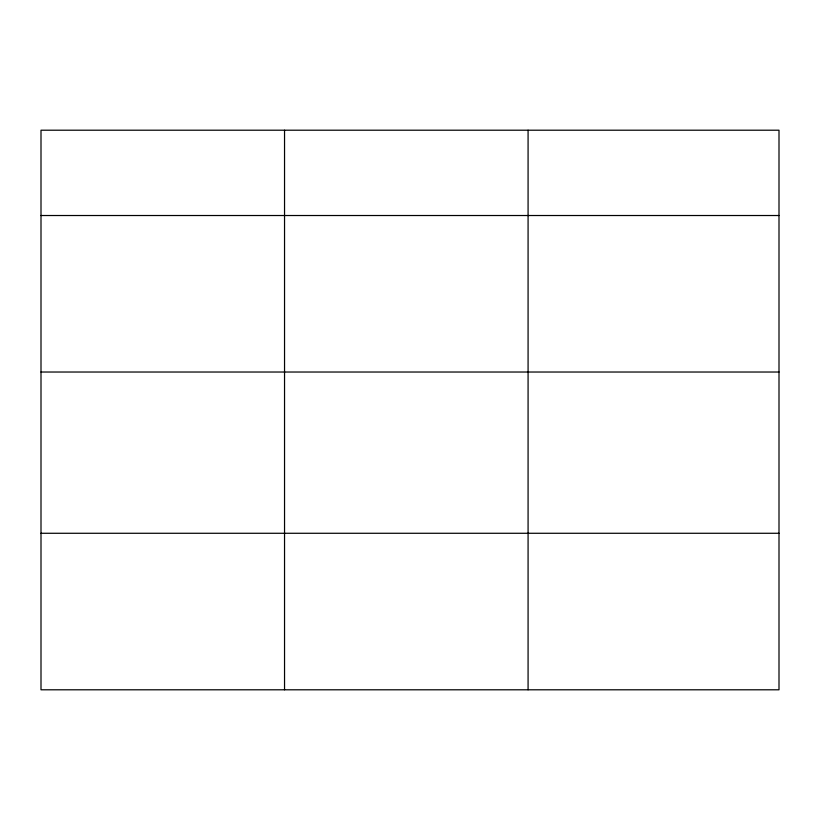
<?xml version="1.0" encoding="UTF-8"?>
<svg xmlns="http://www.w3.org/2000/svg" width="820" height="820" viewBox="0 0 820 820"><rect width="100%" height="100%" fill="white"/><g stroke="black" fill="none" stroke-linecap="round" stroke-linejoin="round"><path stroke-width="1.23" d="M779 372.024L779 130.206L41 130.206L41 689.794L779 689.794L779 372.024L41 372.024M41 215.516L779 215.516M41 533.277L779 533.277M528.08 130.206L528.08 689.794M284.54 130.206L284.54 689.794"/></g></svg>
